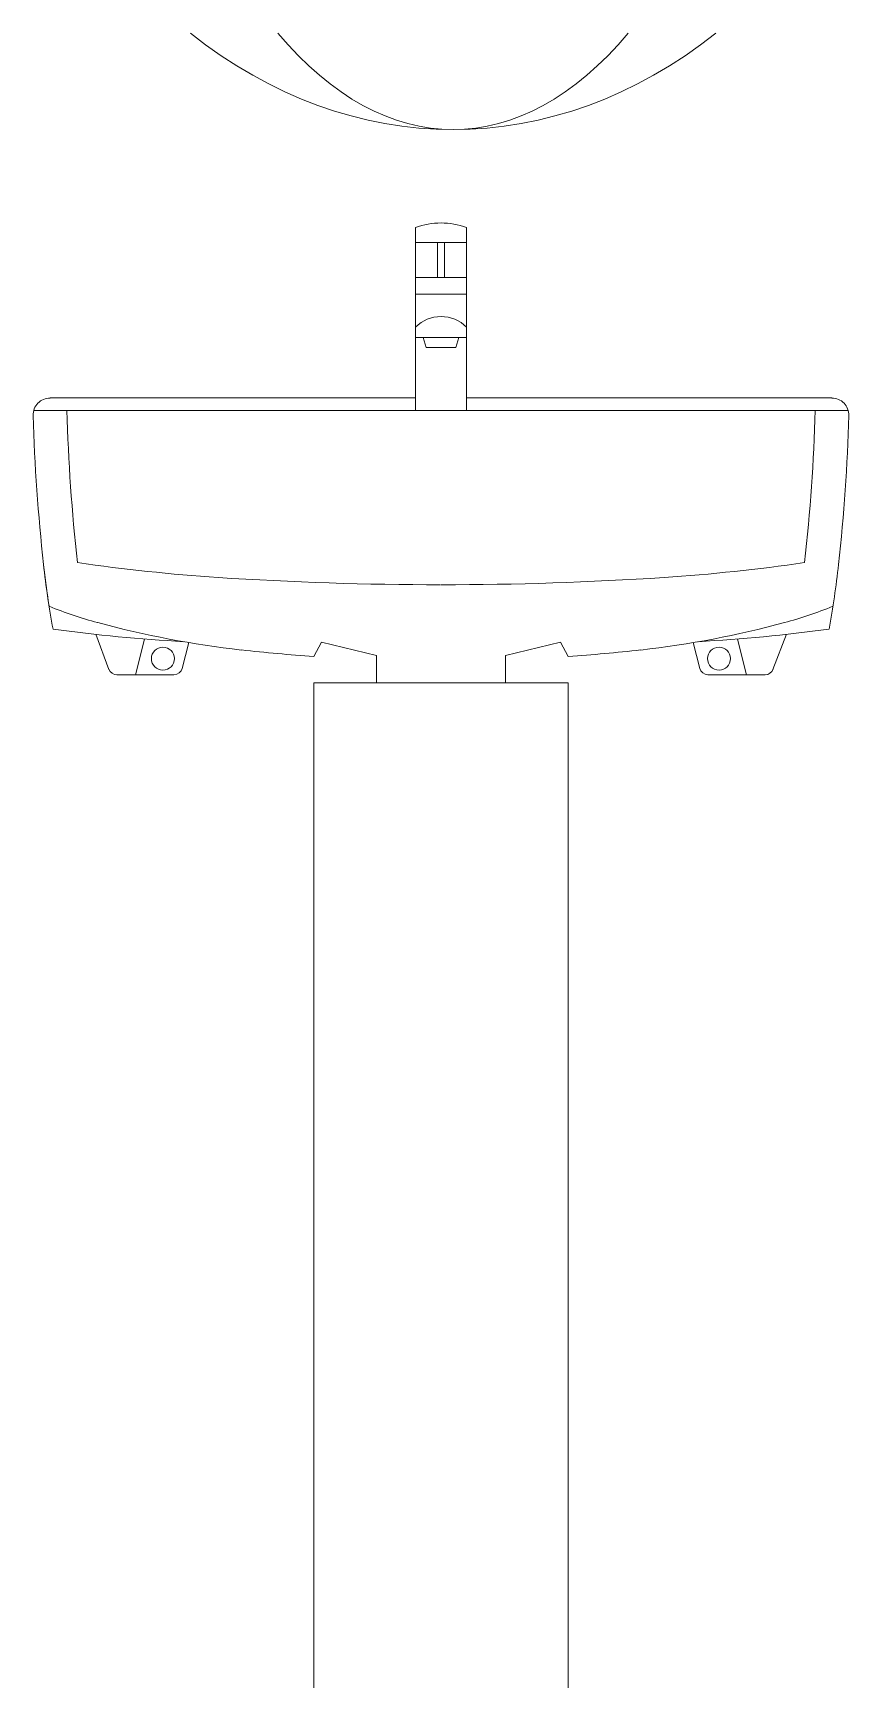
# Model space of a CAD drawing. Header units: inches. Extents: x 242965 to 445791, y 236206 to 423703.
# Drawn here: x 336066 to 336566, y 364066 to 365081 of the extents above; entities that cross this region are included whole.
import ezdxf

# ---------------------------------------------------------------- set-up
doc = ezdxf.new("R2010")
doc.units = ezdxf.units.IN
doc.header["$MEASUREMENT"] = 0
doc.layers.add('9', color=251, linetype='Continuous', lineweight=13)

# ---------------------------------------------------------------- blocks, each defined once
blk = doc.blocks.new('md-lavabo5')
for p, q in [((62.5, 895.7), (62.5, 783.5)), ((93.7, 895.7), (93.7, 783.5)), ((78.1, 886.5), (62.5, 886.5)), ((76, 886.5), (76, 865)), ((78.1, 886.5), (93.7, 886.5)), ((80.2, 886.5), (80.2, 865)), ((78.1, 865), (62.5, 865)), ((78.1, 865), (93.7, 865)), ((78.1, 854.8), (62.5, 854.8)), ((78.1, 854.8), (93.7, 854.8)), ((78.1, 828.2), (62.5, 828.2)), ((67.1, 828.2), (69, 822.2)), ((78.1, 822.2), (69, 822.2)), ((78.1, 828.2), (93.7, 828.2)), ((78.1, 822.2), (87.2, 822.2)), ((89.1, 828.2), (87.2, 822.2)), ((78.1, 783.5), (-171.7, 783.5)), ((62.5, 791.2), (-161.7, 791.2)), ((78.1, 783.5), (327.9, 783.5)), ((93.7, 791.2), (317.8, 791.2)), ((-133.7, 646.2), (-125.6, 624.7)), ((-103.7, 643.3), (-109.3, 621.4)), ((-76.5, 641.2), (-80.6, 625.3)), ((0, 632.6), (4.8, 641.3)), ((38.5, 633.3), (4.8, 641.3)), ((117.6, 633.3), (151.3, 641.3)), ((156.1, 632.6), (151.3, 641.3)), ((232.7, 641.2), (236.8, 625.3)), ((259.9, 643.3), (265.5, 621.4)), ((289.9, 646.2), (281.7, 624.7)), ((38.5, 616.4), (38.5, 633.3)), ((117.6, 616.4), (117.6, 633.3)), ((-85.7, 621.4), (-120.7, 621.4)), ((241.8, 621.4), (276.9, 621.4)), ((0, 0), (0, 616.4)), ((78.1, 616.4), (0, 616.4)), ((78.1, 616.4), (156.1, 616.4)), ((156.1, 0), (156.1, 616.4))]:
    blk.add_line(p, q)
for centre in [(-92.5, 631.3), (248.6, 631.3)]:
    blk.add_circle(centre, 7.04)
for centre, radius, start, end in [((78.1, 854.3), 44.2, 90, 110.681), ((78.1, 854.3), 44.2, 69.319, 90), ((78.1, 819.1), 22, 90, 135.2499), ((78.1, 819.1), 22, 44.7501, 90), ((-161.7, 780.7), 10.4, 90, 181.6206), ((925.8, 811.5), 1077.5, 181.4896, 186.4655), ((-769.6, 811.5), 1077.5, 353.5345, 358.5104), ((317.8, 780.7), 10.4, 358.3794, 90), ((925.8, 811.5), 1098.3, 181.6206, 186.4017), ((-769.6, 811.5), 1098.3, 353.5983, 358.3794), ((11.2, 1751.6), 1072.8, 261.6371, 266.266), ((145, 1751.6), 1072.8, 273.734, 278.3629), ((418.5, 754.6), 587.9, 186.4017, 188.9211), ((418.5, 754.6), 587.9, 186.4017, 190.3143), ((77.8, 2772.3), 2095.7, 266.266, 270), ((78.4, 2772.3), 2095.7, 270, 273.734), ((-262.3, 754.6), 587.9, 349.6857, 353.5983), ((78.4, 2772.3), 2095.7, 269.9919, 270), ((-64.4, 904.8), 260.5, 247.9424, 254.8441), ((220.6, 904.8), 260.5, 285.1559, 292.0576), ((21.2, 1220.8), 587.9, 254.8441, 263.5983), ((135, 1220.8), 587.9, 276.4017, 285.1559), ((-18, 1712.7), 1072.8, 262.3994, 266.704), ((174.1, 1712.7), 1072.8, 273.296, 277.6006), ((78.1, 1728.1), 1098.3, 263.5983, 265.9237), ((78.1, 1728.1), 1098.3, 274.0763, 276.4017), ((-120.7, 626.6), 5.2, 200.8305, 270), ((-85.7, 626.6), 5.2, 270, 345.644), ((241.8, 626.6), 5.2, 194.356, 270), ((276.9, 626.6), 5.2, 270, 339.1695)]:
    blk.add_arc(centre, radius, start, end)
for ratio in [0.768573, 0.512382]:
    blk.add_ellipse((85.5, 1357), major_axis=(0, 401.2), ratio=ratio, start_param=2.591828, end_param=3.691358)

msp = doc.modelspace()

# ---------------------------------------------------------------- block references
at = {"layer": '9'}
msp.add_blockref('md-lavabo5', (336238.231, 364066.17), dxfattribs=at)

doc.saveas('drawing.dxf')
